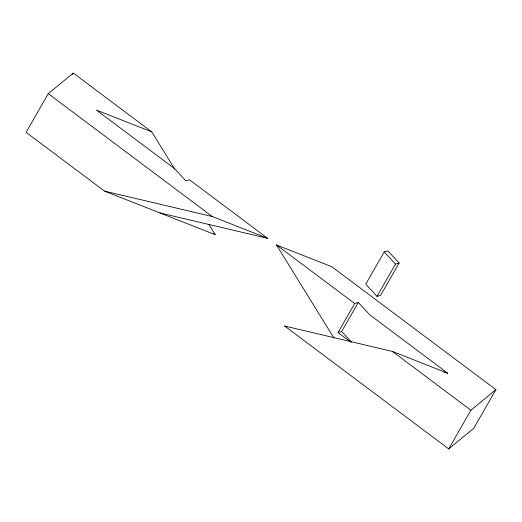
<?xml version="1.0" encoding="UTF-8"?>
<svg xmlns="http://www.w3.org/2000/svg" width="522" height="522" viewBox="0 0 522 522"><rect width="100%" height="100%" fill="white"/><g stroke="black" fill="none" stroke-linecap="round" stroke-linejoin="round"><path stroke-width="0.78" d="M174.739 169.121L151.745 131.857L73.276 73.08L48.259 93.666L26.1 132.36L104.576 191.137L215.195 234.678L208.807 224.329M72.467 74.489L73.276 73.08M350.999 342.236L338.047 332.534L354.666 303.51L358.294 302.46L369.563 314.668L447.726 373.217L443.759 372.277M384.218 251.917L365.746 284.164L377.021 296.372L380.642 295.322L399.108 263.075L387.839 250.867L384.218 251.917L395.487 264.125L399.108 263.075M338.047 332.534L341.675 331.483L358.294 302.46M377.021 296.372L395.487 264.125M447.726 373.217L392.413 351.443L284.647 326.015L448.724 448.92L470.89 410.227L495.9 389.64L331.816 266.735L276.51 244.968L333.995 338.125M495.9 389.64L473.741 428.334L448.724 448.92M104.576 191.137L212.343 216.565L267.655 238.339L189.493 179.79L185.865 180.84L174.596 168.632L96.44 110.09L151.745 131.857M159.882 212.911L267.655 238.339M284.647 326.015L286.917 326.909M276.51 244.968L354.666 303.51M48.259 93.666L212.343 216.565M392.413 351.443L470.89 410.227M213.896 233.706L215.195 234.678M341.675 331.483L351.332 341.949"/></g></svg>
